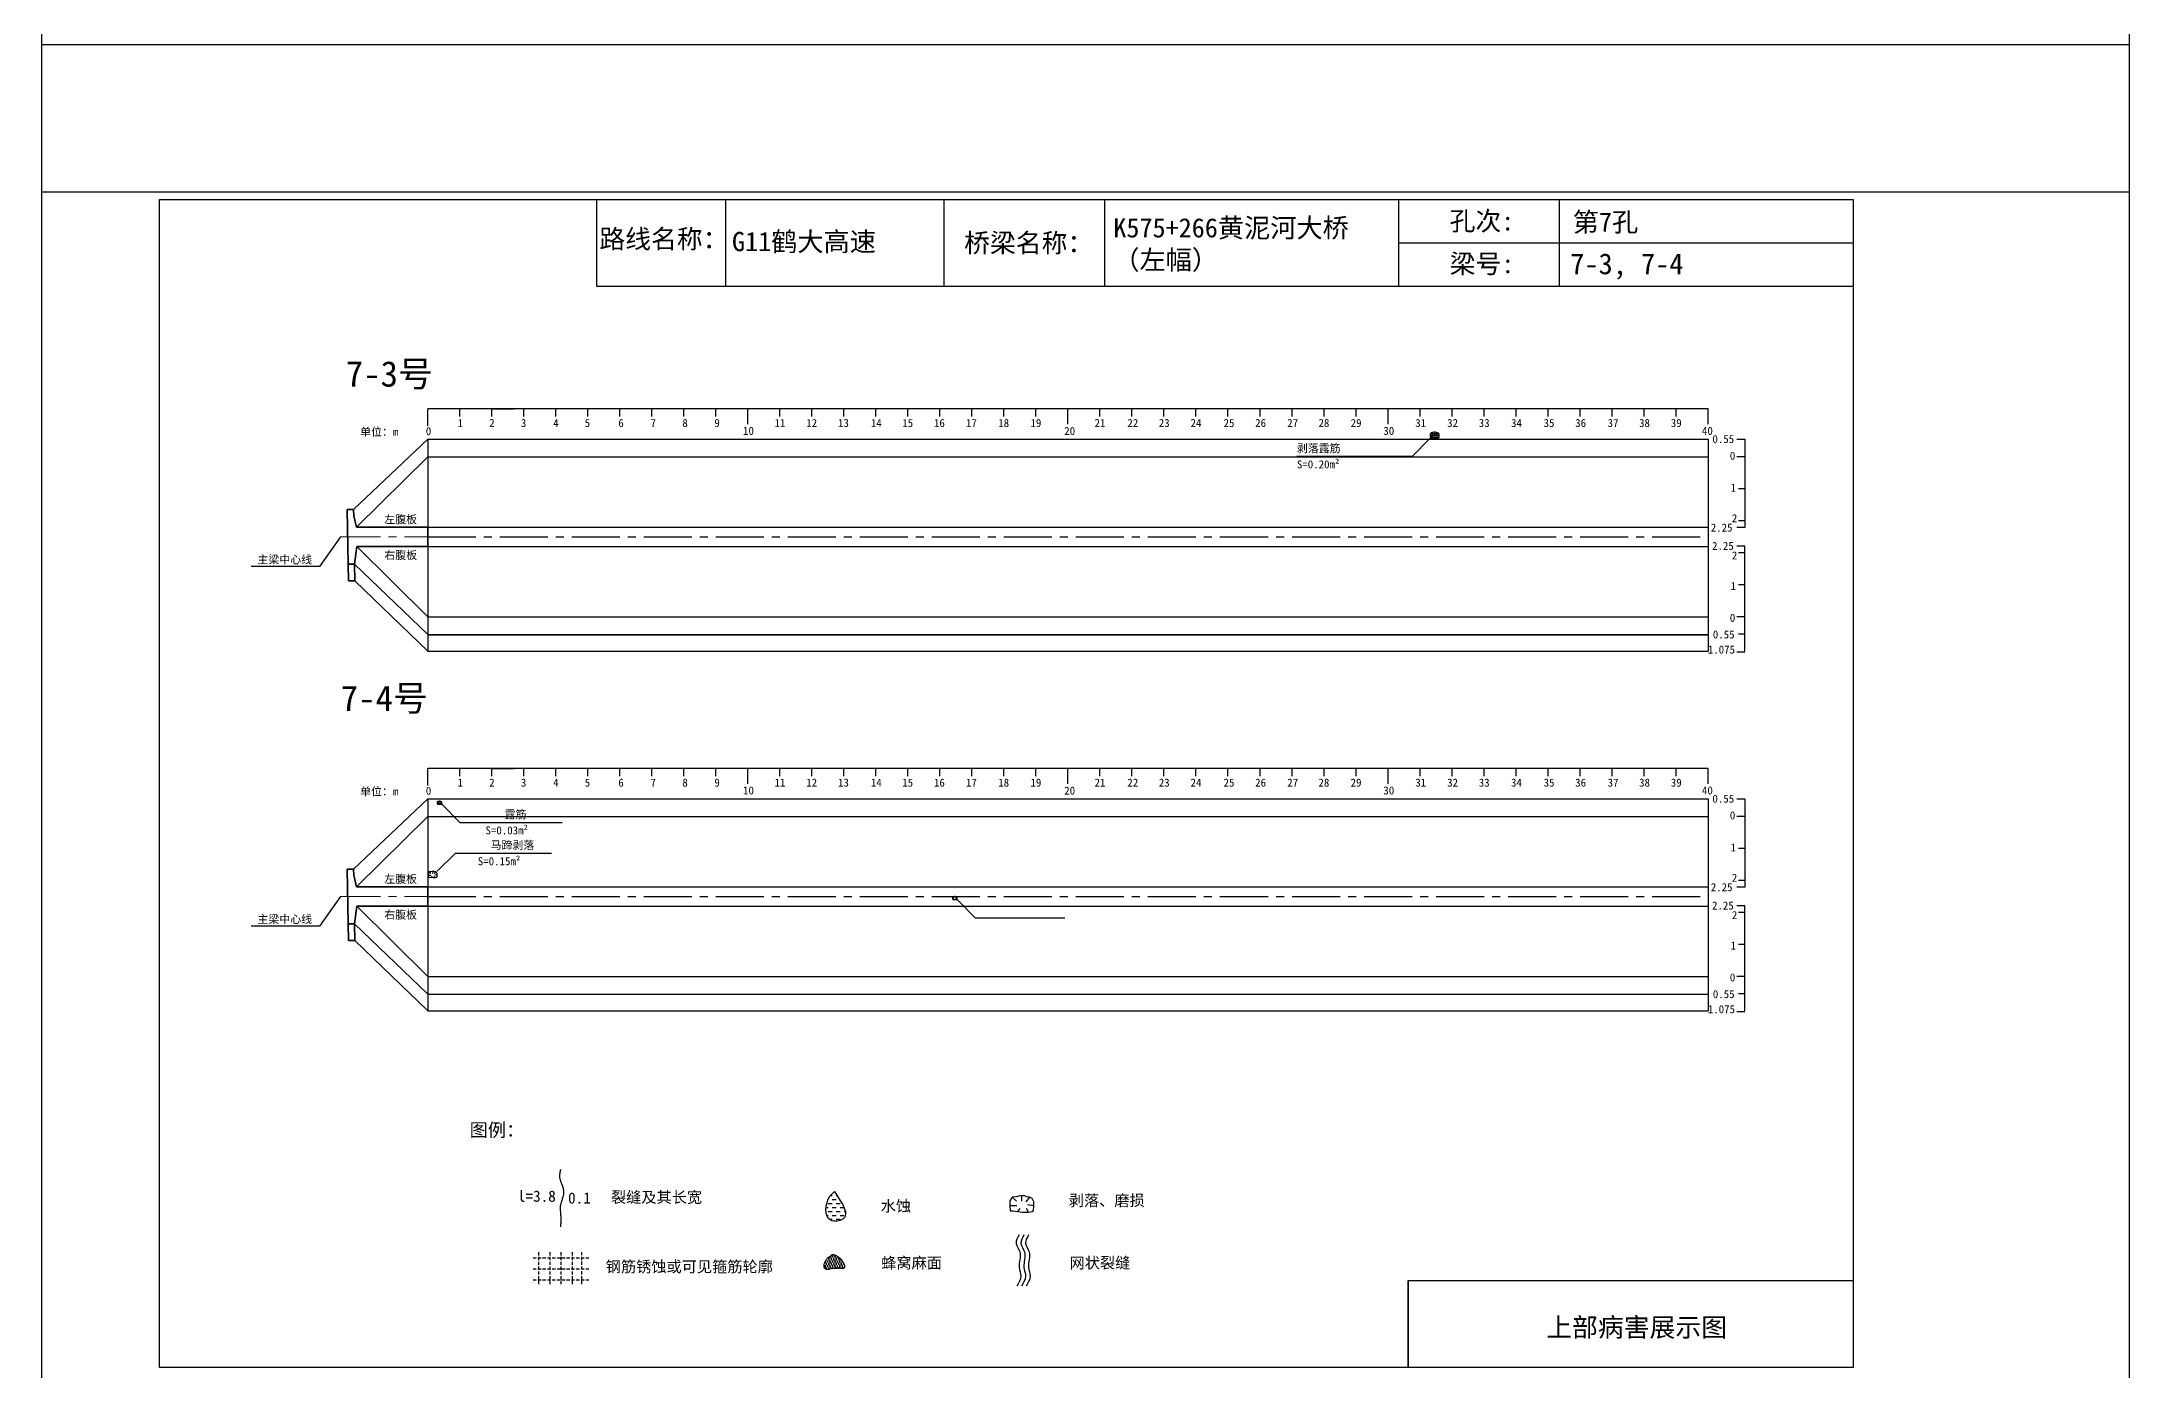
# Model space of a CAD drawing. Header units: millimetres. Extents: x -37 to 615, y -7153 to 23.
# Drawn here: x -37 to 615, y -5861 to -5446 of the extents above; entities that cross this region are included whole.
import ezdxf

# ---------------------------------------------------------------- set-up
doc = ezdxf.new("R2010")
doc.units = ezdxf.units.MM
for name, pattern in [('CENTER', [2, 1.25, -0.25, 0.25, -0.25]), ('CENTER2', [1.125, 0.75, -0.125, 0.125, -0.125]), ('DASHED', [0.75, 0.5, -0.25])]:
    doc.linetypes.add(name, pattern=pattern)
for name, color, linetype in [('加固措施', 7, 'Continuous'), ('图层1', 7, 'Continuous'), ('病害', 5, 'Continuous'), ('轮廓', 3, 'Continuous')]:
    doc.layers.add(name, color=color, linetype=linetype)
doc.layers.add('虚线', color=7, linetype='Continuous', lineweight=30)
doc.styles.get("Standard").update_dxf_attribs({"font": ''})
doc.styles.add('汉字', font='')
doc.styles.get('Standard').set_extended_font_data('SimSun')
doc.styles.get('汉字').set_extended_font_data('SimSun')
pattern_1 = [(0, (-2783.5002, -201.1734), (0.38480574, 0.76961148), [0, -0.76961148])]
pattern_2 = [(0, (-4794.9262, -487.88576), (0.38480574, 0.76961148), [0, -0.76961148])]
pattern_3 = [(0, (-2240.9707, -124.7498), (1.2467706, 1.2467706), [1.2467706, -1.2467706])]

# ---------------------------------------------------------------- blocks, each defined once
blk = doc.blocks.new('adfsd')
at = {"lineweight": -2, "ltscale": 0.5}
for p, q in [((1140.897, -3083.694), (1140.936, -3083.729)), ((1140.983, -3083.682), (1140.981, -3083.729)), ((1141.053, -3083.694), (1141.022, -3083.735)), ((1140.876, -3083.768), (1140.94, -3083.769)), ((1140.948, -3083.824), (1140.969, -3083.796)), ((1141.045, -3083.83), (1141.028, -3083.796)), ((1141.094, -3083.772), (1141.036, -3083.763))]:
    blk.add_line(p, q, dxfattribs=at)
blk.add_lwpolyline([(1141, -3083.682), (1140.967, -3083.682), (1140.934, -3083.69), (1140.897, -3083.694), (1140.876, -3083.727), (1140.876, -3083.768), (1140.88, -3083.818), (1140.905, -3083.818), (1140.991, -3083.83), (1141.045, -3083.83), (1141.078, -3083.822), (1141.09, -3083.814), (1141.094, -3083.772), (1141.094, -3083.735), (1141.078, -3083.707), (1141.053, -3083.694), (1141.033, -3083.69), (1141, -3083.678)], dxfattribs=at)
blk = doc.blocks.new('chi')
at = {"color": 0}
for p, q in [((1147.409, -3079.329), (1147.409, -3078.8)), ((1187.409, -3078.8), (1147.409, -3078.8)), ((1148.409, -3079.041), (1148.409, -3078.8)), ((1149.409, -3079.041), (1149.409, -3078.8)), ((1149.409, -3078.8), (1150.109, -3078.8)), ((1150.409, -3079.041), (1150.409, -3078.8)), ((1151.409, -3079.041), (1151.409, -3078.8)), ((1152.409, -3079.041), (1152.409, -3078.8)), ((1153.409, -3079.041), (1153.409, -3078.8)), ((1154.409, -3079.041), (1154.409, -3078.8)), ((1155.409, -3079.041), (1155.409, -3078.8)), ((1156.409, -3079.041), (1156.409, -3078.8)), ((1157.409, -3079.283), (1157.409, -3078.8)), ((1158.409, -3079.041), (1158.409, -3078.8)), ((1159.409, -3079.041), (1159.409, -3078.8)), ((1160.409, -3079.041), (1160.409, -3078.8)), ((1161.409, -3079.041), (1161.409, -3078.8)), ((1162.409, -3079.041), (1162.409, -3078.8)), ((1163.409, -3079.041), (1163.409, -3078.8)), ((1164.409, -3079.041), (1164.409, -3078.8)), ((1165.409, -3079.041), (1165.409, -3078.8)), ((1166.409, -3079.041), (1166.409, -3078.8)), ((1167.409, -3079.283), (1167.409, -3078.8)), ((1168.409, -3079.041), (1168.409, -3078.8)), ((1169.409, -3079.041), (1169.409, -3078.8)), ((1170.409, -3079.041), (1170.409, -3078.8)), ((1171.409, -3079.041), (1171.409, -3078.8)), ((1172.409, -3079.041), (1172.409, -3078.8)), ((1173.409, -3079.041), (1173.409, -3078.8)), ((1174.409, -3079.041), (1174.409, -3078.8)), ((1175.409, -3079.041), (1175.409, -3078.8)), ((1176.409, -3079.041), (1176.409, -3078.8)), ((1177.409, -3079.283), (1177.409, -3078.8)), ((1178.409, -3079.041), (1178.409, -3078.8)), ((1179.409, -3079.041), (1179.409, -3078.8)), ((1180.409, -3079.041), (1180.409, -3078.8)), ((1181.409, -3079.041), (1181.409, -3078.8)), ((1182.409, -3079.041), (1182.409, -3078.8)), ((1183.409, -3079.041), (1183.409, -3078.8)), ((1184.409, -3079.041), (1184.409, -3078.8)), ((1185.409, -3079.041), (1185.409, -3078.8)), ((1186.409, -3079.041), (1186.409, -3078.8)), ((1187.409, -3079.283), (1187.409, -3078.8))]:
    blk.add_line(p, q, dxfattribs=at)
for s, p in [('0', (1147.349, -3079.623)), ('1', (1148.339, -3079.368)), ('2', (1149.328, -3079.368)), ('3', (1150.319, -3079.368)), ('4', (1151.329, -3079.368)), ('5', (1152.313, -3079.368)), ('6', (1153.363, -3079.368)), ('7', (1154.37, -3079.368)), ('8', (1155.363, -3079.368)), ('9', (1156.363, -3079.368)), ('10', (1157.259, -3079.613)), ('11', (1158.242, -3079.368)), ('12', (1159.233, -3079.368)), ('13', (1160.227, -3079.368)), ('14', (1161.252, -3079.368)), ('15', (1162.233, -3079.368)), ('16', (1163.223, -3079.368)), ('17', (1164.224, -3079.368)), ('18', (1165.232, -3079.368)), ('19', (1166.238, -3079.368)), ('20', (1167.294, -3079.617)), ('21', (1168.24, -3079.368)), ('22', (1169.264, -3079.368)), ('23', (1170.247, -3079.368)), ('24', (1171.24, -3079.368)), ('25', (1172.271, -3079.368)), ('26', (1173.258, -3079.368)), ('27', (1174.261, -3079.368)), ('28', (1175.236, -3079.368)), ('29', (1176.24, -3079.368)), ('30', (1177.262, -3079.613)), ('31', (1178.261, -3079.368)), ('32', (1179.256, -3079.368)), ('33', (1180.243, -3079.368)), ('34', (1181.251, -3079.368)), ('35', (1182.269, -3079.368)), ('36', (1183.256, -3079.368)), ('37', (1184.269, -3079.368)), ('38', (1185.251, -3079.368)), ('39', (1186.242, -3079.368)), ('40', (1187.216, -3079.613))]:
    blk.add_text(s, height=0.25).set_placement(p)
blk = doc.blocks.new('kopp')
at = {"color": 0}
for p, q in [((1188.308, -3078.25), (1188.558, -3078.25)), ((1188.558, -3078.25), (1188.558, -3078.8)), ((1188.558, -3078.8), (1188.308, -3078.8)), ((1188.558, -3078.8), (1188.558, -3079.8)), ((1188.558, -3079.8), (1188.358, -3079.8)), ((1188.558, -3079.8), (1188.558, -3079.8)), ((1188.558, -3079.8), (1188.558, -3080.8)), ((1188.558, -3081.009), (1188.308, -3081.009)), ((1188.558, -3080.8), (1188.358, -3080.8)), ((1188.558, -3080.8), (1188.558, -3081.009)), ((1188.558, -3081.592), (1188.308, -3081.592)), ((1188.558, -3081.8), (1188.358, -3081.8)), ((1188.558, -3081.8), (1188.558, -3081.592)), ((1188.558, -3082.8), (1188.558, -3081.8)), ((1188.558, -3082.8), (1188.358, -3082.8)), ((1188.558, -3083.8), (1188.558, -3082.8)), ((1188.558, -3082.8), (1188.558, -3082.8)), ((1188.558, -3083.8), (1188.308, -3083.8)), ((1188.558, -3084.875), (1188.558, -3083.8)), ((1188.558, -3084.338), (1188.358, -3084.338)), ((1188.308, -3084.888), (1188.558, -3084.888))]:
    blk.add_line(p, q, dxfattribs=at)
for s, p in [('0.55', (1187.543, -3078.37)), ('0', (1188.086, -3078.891)), ('1', (1188.109, -3079.89)), ('2', (1188.15, -3080.842)), ('2.25', (1187.49, -3081.135)), ('2.25', (1187.53, -3081.708)), ('2', (1188.15, -3082.006)), ('1', (1188.109, -3082.959)), ('0', (1188.086, -3083.954)), ('0.55', (1187.556, -3084.474)), ('1.075', (1187.398, -3084.946))]:
    blk.add_text(s, height=0.25).set_placement(p)

msp = doc.modelspace()

# ---------------------------------------------------------------- hatches: boundary and pattern name
at = {"layer": '加固措施', "lineweight": -2}
h = msp.add_hatch(dxfattribs=at)
h.set_pattern_fill('DASH', color=256, scale=0.626645)
h.set_pattern_definition(pattern_3)
edge = h.paths.add_edge_path()
edge.add_spline(control_points=[(210.85, -5805.12), (210.36, -5805.55), (208.03, -5807.61), (207.41, -5815.1), (216.74, -5813.77), (213.29, -5808.7), (210.85, -5805.12)], knot_values=[0, 0, 0, 0, 3.237042, 15.187225, 21.182779, 35.601669, 35.601669, 35.601669, 35.601669], degree=3, periodic=0)
h = msp.add_hatch(dxfattribs=at)
h.set_pattern_fill('DASH', color=256, scale=0.626645)
h.set_pattern_definition(pattern_3)
edge = h.paths.add_edge_path()
edge.add_spline(control_points=[(210.85, -5805.12), (210.36, -5805.55), (208.03, -5807.61), (207.41, -5815.1), (216.74, -5813.77), (213.29, -5808.7), (210.85, -5805.12)], knot_values=[0, 0, 0, 0, 3.237042, 15.187225, 21.182779, 35.601669, 35.601669, 35.601669, 35.601669], degree=3, periodic=0)
h = msp.add_hatch(dxfattribs=at)
h.set_pattern_fill('DOTS', scale=0.696272)
h.set_pattern_definition(pattern_1)
edge = h.paths.add_edge_path()
edge.add_spline(control_points=[(210.19, -5824.78), (209.15, -5825.49), (207.68, -5826.51), (207.52, -5830.25), (211, -5828.53), (215.72, -5829.88), (212.21, -5824.7), (210.31, -5824.78), (210.19, -5824.78)], knot_values=[0, 0, 0, 0, 5.205471, 7.397577, 12.944796, 16.169923, 23.88441, 24.400432, 24.400432, 24.400432, 24.400432], degree=3, periodic=0)
h = msp.add_hatch(dxfattribs=at)
h.set_pattern_fill('DOTS', scale=0.696272)
h.set_pattern_definition(pattern_1)
edge = h.paths.add_edge_path()
edge.add_spline(control_points=[(210.19, -5824.78), (209.15, -5825.49), (207.68, -5826.51), (207.52, -5830.25), (211, -5828.53), (215.72, -5829.88), (212.21, -5824.7), (210.31, -5824.78), (210.19, -5824.78)], knot_values=[0, 0, 0, 0, 5.205471, 7.397577, 12.944796, 16.169923, 23.88441, 24.400432, 24.400432, 24.400432, 24.400432], degree=3, periodic=0)
at = {"layer": '病害', "lineweight": -2}
h = msp.add_hatch(dxfattribs=at)
h.set_pattern_fill('DOTS', color=4, scale=0.696272, style=0)
h.set_pattern_definition(pattern_2)
edge = h.paths.add_edge_path()
edge.add_spline(control_points=[(210.19, -5824.78), (209.15, -5825.49), (207.68, -5826.51), (207.52, -5830.25), (211, -5828.53), (215.72, -5829.88), (212.21, -5824.7), (210.31, -5824.78), (210.19, -5824.78)], knot_values=[0, 0, 0, 0, 1.041094, 1.479515, 2.588959, 3.233985, 4.776882, 4.880086, 4.880086, 4.880086, 4.880086], degree=3, periodic=0)
h = msp.add_hatch(dxfattribs=at)
h.set_pattern_fill('DOTS', color=4, scale=0.696272, style=0)
h.set_pattern_definition(pattern_2)
edge = h.paths.add_edge_path()
edge.add_spline(control_points=[(210.19, -5824.78), (209.15, -5825.49), (207.68, -5826.51), (207.52, -5830.25), (211, -5828.53), (215.72, -5829.88), (212.21, -5824.7), (210.31, -5824.78), (210.19, -5824.78)], knot_values=[0, 0, 0, 0, 1.041094, 1.479515, 2.588959, 3.233985, 4.776882, 4.880086, 4.880086, 4.880086, 4.880086], degree=3, periodic=0)

# ---------------------------------------------------------------- linework, layer by layer
at = {"color": 0, "linetype": 'ByBlock'}
for p, q in [((0, -5495.15), (529.17, -5495.15)), ((0, -5860), (0, -5495.15)), ((136.5, -5495.15), (136.5, -5522.28)), ((245.1, -5495.15), (245.1, -5522.28)), ((387.13, -5495.15), (387.13, -5522.28)), ((437.29, -5495.21), (437.29, -5522.34)), ((529.17, -5495.15), (529.17, -5860)), ((136.5, -5522.28), (529.17, -5522.28)), ((390.12, -5860), (390.12, -5832.88)), ((390.12, -5832.88), (529.17, -5832.88)), ((529.17, -5860), (0, -5860))]:
    msp.add_line(p, q, dxfattribs=at)
at = {"color": 1, "linetype": 'DASHED'}
for p, q in [((397, -5568.3), (399.79, -5568.3)), ((397, -5568.79), (399.79, -5568.79)), ((397, -5569.28), (399.79, -5569.28)), ((397.7, -5569.76), (397.7, -5567.82)), ((398.39, -5569.76), (398.39, -5567.82)), ((399.09, -5569.76), (399.09, -5567.82)), ((86.8, -5683.38), (88.19, -5683.38)), ((86.8, -5683.62), (88.19, -5683.62)), ((86.8, -5683.86), (88.19, -5683.86)), ((87.15, -5684.11), (87.15, -5683.13)), ((87.5, -5684.11), (87.5, -5683.13)), ((87.85, -5684.11), (87.85, -5683.13))]:
    msp.add_line(p, q, dxfattribs=at)
at = {"color": 7}
for p, q in [((397, -5568.97), (397.82, -5568.99)), ((397.26, -5568.03), (397.77, -5568.47)), ((398.37, -5567.87), (398.34, -5568.47)), ((399.26, -5568.03), (398.86, -5568.54)), ((399.79, -5569.03), (399.04, -5568.91)), ((397.92, -5569.68), (398.19, -5569.32)), ((399.16, -5569.76), (398.94, -5569.32)), ((86.8, -5683.71), (87.21, -5683.72)), ((86.93, -5683.24), (87.18, -5683.46)), ((87.26, -5684.07), (87.39, -5683.89)), ((87.48, -5683.16), (87.47, -5683.46)), ((87.93, -5683.24), (87.73, -5683.5)), ((87.88, -5684.11), (87.77, -5683.89)), ((88.19, -5683.74), (87.82, -5683.68)), ((84, -5706.21), (84.82, -5706.22)), ((84.26, -5705.26), (84.77, -5705.7)), ((85.37, -5705.11), (85.34, -5705.7)), ((86.26, -5705.26), (85.86, -5705.78)), ((86.79, -5706.26), (86.04, -5706.15)), ((84.92, -5706.92), (85.19, -5706.56)), ((86.16, -5707), (85.94, -5706.56)), ((247.8, -5713.5), (248.21, -5713.5)), ((247.93, -5713.02), (248.18, -5713.24)), ((248.26, -5713.85), (248.39, -5713.67)), ((248.48, -5712.95), (248.47, -5713.24)), ((248.93, -5713.02), (248.73, -5713.28)), ((248.88, -5713.89), (248.77, -5713.67)), ((249.19, -5713.52), (248.82, -5713.47))]:
    msp.add_line(p, q, dxfattribs=at)
at = {"color": 0}
for p, q in [((60.65, -5592.07), (83.82, -5570.07)), ((61.57, -5597.57), (83.82, -5575.57)), ((83.82, -5570.07), (83.82, -5636.32)), ((83.82, -5570.07), (483.82, -5570.07)), ((483.82, -5570.07), (483.82, -5636.32)), ((56.57, -5600.57), (49.96, -5609.83)), ((83.82, -5597.57), (483.82, -5597.57)), ((483.82, -5597.57), (483.82, -5600.57)), ((61.64, -5603.57), (83.82, -5625.57)), ((83.82, -5603.57), (483.82, -5603.57)), ((49.96, -5609.83), (28.63, -5609.83)), ((60.99, -5609.07), (83.82, -5631.07)), ((61.09, -5614.32), (83.82, -5636.32)), ((83.82, -5625.57), (483.82, -5625.57)), ((83.82, -5631.07), (483.82, -5631.07)), ((83.82, -5631.19), (483.82, -5631.19)), ((83.82, -5636.32), (483.82, -5636.32)), ((60.65, -5704.41), (83.82, -5682.41)), ((83.82, -5682.41), (83.82, -5748.66)), ((83.82, -5682.41), (483.82, -5682.41)), ((483.82, -5682.41), (483.82, -5748.66)), ((61.57, -5709.92), (83.82, -5687.91)), ((83.82, -5687.91), (483.82, -5687.91)), ((83.82, -5709.91), (483.82, -5709.91)), ((483.82, -5709.91), (483.82, -5712.91)), ((56.57, -5712.91), (49.96, -5722.17)), ((61.64, -5715.91), (83.82, -5737.91)), ((83.82, -5715.91), (483.82, -5715.91)), ((49.96, -5722.17), (28.63, -5722.17)), ((60.99, -5721.41), (83.82, -5743.41)), ((61.09, -5726.66), (83.82, -5748.66)), ((83.82, -5737.91), (483.82, -5737.91)), ((83.82, -5743.41), (483.82, -5743.41)), ((83.82, -5748.66), (483.82, -5748.66))]:
    msp.add_line(p, q, dxfattribs=at)
msp.add_line((83.82, -5575.57), (483.82, -5575.57))
at = {"color": 1, "linetype": 'CENTER2', "ltscale": 20}
for p, q in [((83.82, -5600.57), (483.82, -5600.57)), ((83.82, -5712.91), (483.82, -5712.91))]:
    msp.add_line(p, q, dxfattribs=at)
at = {"color": 1, "linetype": 'DASHED', "ltscale": 2}
for p, q in [((116.71, -5825.75), (134.11, -5825.75)), ((116.71, -5825.75), (134.11, -5825.75)), ((116.71, -5829.23), (134.11, -5829.23)), ((116.71, -5829.23), (134.11, -5829.23)), ((118.45, -5824.01), (118.45, -5834.45)), ((118.45, -5824.01), (118.45, -5834.45)), ((121.93, -5824.01), (121.93, -5834.45)), ((121.93, -5824.01), (121.93, -5834.45)), ((125.41, -5824.01), (125.41, -5834.45)), ((125.41, -5824.01), (125.41, -5834.45)), ((128.89, -5824.01), (128.89, -5834.45)), ((128.89, -5824.01), (128.89, -5834.45)), ((131.87, -5823.98), (131.87, -5834.43)), ((131.87, -5823.98), (131.87, -5834.43)), ((116.71, -5832.71), (134.11, -5832.71)), ((116.71, -5832.71), (134.11, -5832.71))]:
    msp.add_line(p, q, dxfattribs=at)
at = {"color": 3, "linetype": 'ByBlock'}
for points in [[(-36.77, -5031.81), (615.38, -5031.81), (615.38, -5492.93), (-36.77, -5492.93)], [(-36.77, -5446.81), (615.38, -5446.81), (615.38, -5907.93), (-36.77, -5907.93)]]:
    msp.add_lwpolyline(points, close=True, dxfattribs=at)
at = {"color": 7}
for points in [[(398.58, -5567.87), (398.16, -5567.87), (397.74, -5567.97), (397.26, -5568.03), (397, -5568.45), (397, -5568.97), (397.05, -5569.6), (397.37, -5569.6), (398.47, -5569.76), (399.16, -5569.76), (399.58, -5569.66), (399.74, -5569.55), (399.79, -5569.03), (399.79, -5568.55), (399.58, -5568.18), (399.26, -5568.03), (399, -5567.97), (398.58, -5567.82)], [(397, -5569.76), (391.34, -5575.42), (355.34, -5575.42)], [(87.59, -5683.16), (87.38, -5683.16), (87.17, -5683.21), (86.93, -5683.24), (86.8, -5683.45), (86.8, -5683.71), (86.83, -5684.03), (86.98, -5684.03), (87.54, -5684.11), (87.88, -5684.11), (88.09, -5684.06), (88.17, -5684), (88.19, -5683.74), (88.19, -5683.5), (88.09, -5683.32), (87.93, -5683.24), (87.8, -5683.21), (87.59, -5683.13)], [(88.19, -5684.11), (93.85, -5689.76), (125.85, -5689.76)], [(86.79, -5705.05), (92.45, -5699.4), (122.45, -5699.4)], [(85.58, -5705.11), (85.16, -5705.11), (84.74, -5705.21), (84.26, -5705.26), (84, -5705.69), (84, -5706.21), (84.05, -5706.84), (84.37, -5706.84), (85.47, -5707), (86.16, -5707), (86.58, -5706.89), (86.74, -5706.79), (86.79, -5706.26), (86.79, -5705.79), (86.58, -5705.42), (86.26, -5705.26), (86, -5705.21), (85.58, -5705.05)], [(248.59, -5712.95), (248.38, -5712.95), (248.17, -5713), (247.93, -5713.02), (247.8, -5713.23), (247.8, -5713.5), (247.83, -5713.81), (247.98, -5713.81), (248.54, -5713.89), (248.88, -5713.89), (249.09, -5713.84), (249.17, -5713.79), (249.19, -5713.52), (249.19, -5713.29), (249.09, -5713.1), (248.93, -5713.02), (248.8, -5713), (248.59, -5712.92)], [(249.19, -5713.89), (254.85, -5719.55), (282.85, -5719.55)]]:
    msp.add_lwpolyline(points, dxfattribs=at)
for points in [[(268.59, -5818.64), (268.08, -5819.53), (267.03, -5821.33), (269.71, -5824.45), (267.97, -5828.1), (269.63, -5831.74), (268.46, -5833.65), (267.82, -5834.69)], [(268.59, -5818.64), (268.08, -5819.53), (267.03, -5821.33), (269.71, -5824.45), (267.97, -5828.1), (269.63, -5831.74), (268.46, -5833.65), (267.82, -5834.69)], [(270.07, -5818.64), (269.55, -5819.53), (268.51, -5821.33), (271.18, -5824.45), (269.44, -5828.1), (271.1, -5831.74), (269.94, -5833.65), (269.3, -5834.69)], [(270.07, -5818.64), (269.55, -5819.53), (268.51, -5821.33), (271.18, -5824.45), (269.44, -5828.1), (271.1, -5831.74), (269.94, -5833.65), (269.3, -5834.69)], [(271.52, -5818.64), (271, -5819.53), (269.96, -5821.33), (272.63, -5824.45), (270.89, -5828.1), (272.55, -5831.74), (271.39, -5833.65), (270.75, -5834.69)], [(271.52, -5818.64), (271, -5819.53), (269.96, -5821.33), (272.63, -5824.45), (270.89, -5828.1), (272.55, -5831.74), (271.39, -5833.65), (270.75, -5834.69)]]:
    msp.add_open_spline(points, degree=3, knots=[0, 0, 0, 0, 2.808133, 5.677796, 10.461234, 13.324406, 16.732801, 16.732801, 16.732801, 16.732801])
at = {"lineweight": -2}
msp.add_open_spline([(210.19, -5824.78), (209.15, -5825.49), (207.68, -5826.51), (207.52, -5830.25), (211, -5828.53), (215.72, -5829.88), (212.21, -5824.7), (210.31, -5824.78), (210.19, -5824.78)], degree=3, knots=[0, 0, 0, 0, 3.624423, 5.150725, 9.013098, 11.258664, 16.630045, 16.989336, 16.989336, 16.989336, 16.989336], dxfattribs=at)
msp.add_open_spline([(210.19, -5824.78), (209.15, -5825.49), (207.68, -5826.51), (207.52, -5830.25), (211, -5828.53), (215.72, -5829.88), (212.21, -5824.7), (210.31, -5824.78), (210.19, -5824.78)], degree=3, knots=[0, 0, 0, 0, 3.624423, 5.150725, 9.013098, 11.258664, 16.630045, 16.989336, 16.989336, 16.989336, 16.989336], dxfattribs=at)
at = {"layer": '加固措施', "lineweight": -2}
msp.add_open_spline([(210.85, -5805.12), (210.36, -5805.55), (208.03, -5807.61), (207.41, -5815.1), (216.74, -5813.77), (213.29, -5808.7), (210.85, -5805.12)], degree=3, knots=[0, 0, 0, 0, 2.028466, 9.51698, 13.274057, 22.309569, 22.309569, 22.309569, 22.309569], dxfattribs=at)
msp.add_open_spline([(210.85, -5805.12), (210.36, -5805.55), (208.03, -5807.61), (207.41, -5815.1), (216.74, -5813.77), (213.29, -5808.7), (210.85, -5805.12)], degree=3, knots=[0, 0, 0, 0, 2.028466, 9.51698, 13.274057, 22.309569, 22.309569, 22.309569, 22.309569], dxfattribs=at)
at = {"layer": '图层1', "lineweight": -2}
msp.add_open_spline([(125.25, -5798.18), (125.22, -5798.39), (125.18, -5798.61), (125.07, -5799.25), (125.02, -5799.65), (124.99, -5800.22), (125, -5800.4), (125.02, -5800.69), (125.03, -5800.79), (125.06, -5801), (125.09, -5801.11), (125.19, -5801.49), (125.29, -5801.79), (125.54, -5802.43), (125.69, -5802.78), (125.96, -5803.54), (126.09, -5803.96), (126.21, -5804.66), (126.24, -5804.94), (126.25, -5805.49), (126.23, -5805.75), (126.16, -5806.26), (126.11, -5806.5), (126, -5806.97), (125.93, -5807.19), (125.76, -5807.75), (125.64, -5808.07), (125.45, -5808.67), (125.36, -5808.96), (125.27, -5809.34), (125.24, -5809.46), (125.21, -5809.68), (125.2, -5809.77), (125.18, -5809.97), (125.17, -5810.08), (125.17, -5810.46), (125.18, -5810.75), (125.23, -5811.38), (125.27, -5811.71), (125.33, -5812.3), (125.35, -5812.54), (125.38, -5813), (125.39, -5813.22), (125.4, -5813.64), (125.4, -5813.84), (125.39, -5814.46), (125.37, -5814.86), (125.32, -5815.55), (125.3, -5815.85), (125.27, -5816.15)], degree=3, knots=[0, 0, 0, 0, 0.93103, 0.93103, 2.904338, 2.904338, 3.933552, 3.933552, 4.598026, 4.598026, 5.2625, 5.2625, 6.799065, 6.799065, 8.335629, 8.335629, 9.872194, 9.872194, 10.744529, 10.744529, 11.616864, 11.616864, 12.4892, 12.4892, 13.361535, 13.361535, 14.755665, 14.755665, 16.149795, 16.149795, 16.835641, 16.835641, 17.410365, 17.410365, 17.98509, 17.98509, 19.45733, 19.45733, 20.929571, 20.929571, 21.910052, 21.910052, 22.722819, 22.722819, 23.535585, 23.535585, 25.161117, 25.161117, 26.428502, 26.428502, 26.428502, 26.428502], dxfattribs=at)
msp.add_open_spline([(125.25, -5798.18), (125.22, -5798.39), (125.18, -5798.61), (125.07, -5799.25), (125.02, -5799.65), (124.99, -5800.22), (125, -5800.4), (125.02, -5800.69), (125.03, -5800.79), (125.06, -5801), (125.09, -5801.11), (125.19, -5801.49), (125.29, -5801.79), (125.54, -5802.43), (125.69, -5802.78), (125.96, -5803.54), (126.09, -5803.96), (126.21, -5804.66), (126.24, -5804.94), (126.25, -5805.49), (126.23, -5805.75), (126.16, -5806.26), (126.11, -5806.5), (126, -5806.97), (125.93, -5807.19), (125.76, -5807.75), (125.64, -5808.07), (125.45, -5808.67), (125.36, -5808.96), (125.27, -5809.34), (125.24, -5809.46), (125.21, -5809.68), (125.2, -5809.77), (125.18, -5809.97), (125.17, -5810.08), (125.17, -5810.46), (125.18, -5810.75), (125.23, -5811.38), (125.27, -5811.71), (125.33, -5812.3), (125.35, -5812.54), (125.38, -5813), (125.39, -5813.22), (125.4, -5813.64), (125.4, -5813.84), (125.39, -5814.46), (125.37, -5814.86), (125.32, -5815.55), (125.3, -5815.85), (125.27, -5816.15)], degree=3, knots=[0, 0, 0, 0, 0.93103, 0.93103, 2.904338, 2.904338, 3.933552, 3.933552, 4.598026, 4.598026, 5.2625, 5.2625, 6.799065, 6.799065, 8.335629, 8.335629, 9.872194, 9.872194, 10.744529, 10.744529, 11.616864, 11.616864, 12.4892, 12.4892, 13.361535, 13.361535, 14.755665, 14.755665, 16.149795, 16.149795, 16.835641, 16.835641, 17.410365, 17.410365, 17.98509, 17.98509, 19.45733, 19.45733, 20.929571, 20.929571, 21.910052, 21.910052, 22.722819, 22.722819, 23.535585, 23.535585, 25.161117, 25.161117, 26.428502, 26.428502, 26.428502, 26.428502], dxfattribs=at)
at = {"layer": '病害', "color": 5}
for p, q in [((136.5, -5495.15), (136.5, -5522.28)), ((245.1, -5495.15), (245.1, -5522.28)), ((387.13, -5495.15), (387.13, -5522.28)), ((529.17, -5495.15), (529.17, -5522.28)), ((136.5, -5522.28), (386.58, -5522.28)), ((386.58, -5522.28), (529.17, -5522.28)), ((390.12, -5832.88), (529.17, -5832.88)), ((390.12, -5832.88), (390.12, -5860)), ((529.17, -5832.88), (529.17, -5860))]:
    msp.add_line(p, q, dxfattribs=at)
at = {"layer": '病害', "color": 0}
for p, q in [((176.83, -5495.15), (176.83, -5522.28)), ((295.25, -5495.15), (295.25, -5522.28)), ((387.14, -5508.77), (529.17, -5508.77))]:
    msp.add_line(p, q, dxfattribs=at)
at = {"layer": '虚线', "linetype": 'CENTER', "lineweight": 18, "ltscale": 10}
for p, q in [((56.57, -5600.57), (83.82, -5600.57)), ((56.57, -5712.91), (83.82, -5712.91))]:
    msp.add_line(p, q, dxfattribs=at)
at = {"layer": '轮廓', "color": 5, "lineweight": 35}
for p, q in [((58.99, -5609.07), (58.65, -5592.07)), ((58.65, -5592.07), (60.65, -5592.07)), ((60.69, -5593.95), (60.65, -5592.07)), ((61.57, -5597.57), (60.69, -5593.95)), ((83.82, -5597.57), (61.57, -5597.57)), ((83.82, -5603.57), (83.82, -5597.57)), ((60.99, -5609.07), (61.63, -5603.57)), ((83.82, -5603.57), (61.63, -5603.57)), ((58.99, -5609.07), (60.99, -5609.07)), ((59.09, -5614.32), (58.99, -5609.07)), ((59.09, -5614.32), (61.09, -5614.32)), ((61.09, -5614.32), (60.99, -5609.07)), ((58.99, -5721.41), (58.65, -5704.41)), ((58.65, -5704.41), (60.65, -5704.41)), ((60.69, -5706.29), (60.65, -5704.41)), ((61.57, -5709.92), (60.69, -5706.29)), ((83.82, -5709.92), (61.57, -5709.92)), ((83.82, -5715.92), (83.82, -5709.92)), ((60.99, -5721.41), (61.63, -5715.91)), ((83.82, -5715.91), (61.63, -5715.91)), ((58.99, -5721.41), (60.99, -5721.41)), ((59.09, -5726.66), (58.99, -5721.41)), ((61.09, -5726.66), (60.99, -5721.41)), ((59.09, -5726.66), (61.09, -5726.66))]:
    msp.add_line(p, q, dxfattribs=at)

# ---------------------------------------------------------------- block references
for name, p, xscale, yscale, zscale in [('chi', (-11390.27, 25227.43), 9.999999999994273, 9.999999999994273, 9.999999999994273), ('kopp', (-11390.27, 25212.43), 9.999999999994273, 9.999999999994273, 9.999999999994273), ('chi', (-11390.27, 25115.09), 9.999999999994273, 9.999999999994273, 9.999999999994273), ('kopp', (-11390.27, 25100.09), 9.999999999994273, 9.999999999994273, 9.999999999994273), ('adfsd', (-39452.38, 101547.64), 34.81359766870787, 34.81359766870787, 34.81359766870787), ('adfsd', (-39452.38, 101547.64), 34.81359766870787, 34.81359766870787, 34.81359766870787)]:
    msp.add_blockref(name, p, dxfattribs=dict(xscale=xscale, yscale=yscale, zscale=zscale))

# ---------------------------------------------------------------- texts
for s, p in [('单位：m', (62.7, -5569.01)), ('左腹板', (70.24, -5596.36)), ('主梁中心线', (30.63, -5608.92)), ('右腹板', (70.24, -5607.53)), ('单位：m', (62.7, -5681.35)), ('左腹板', (70.24, -5708.7)), ('主梁中心线', (30.63, -5721.27)), ('右腹板', (70.24, -5719.87))]:
    msp.add_text(s, height=2.5).set_placement(p)
at = {"color": 7}
for s, p in [('剥落露筋', (355.34, -5574.17)), ('S=0.20m²', (355.34, -5579.17)), ('露筋', (107.85, -5688.51)), ('S=0.03m²', (101.85, -5693.51)), ('马蹄剥落', (103.45, -5698.15)), ('S=0.15m²', (99.45, -5703.15))]:
    msp.add_text(s, height=2.5, dxfattribs=at).set_placement(p)
at = {"linetype": 'ByBlock', "attachment_point": 1, "style": '汉字'}
for s, insert, char_height, width in [('K575+266黄泥河大桥（左幅）', (298, -5501.03), 6, 87.5474), ('{\\C0;第7孔}', (441.52, -5499.22), 6, 77.4135), ('{\\C0;G11鹤大高速}', (178.87, -5505.32), 6, 62.8604), ('{\\C0;7-3, 7-4}', (440.75, -5512.02), 6.5, 84.1186), ('{\\C0;7-3号}', (58.2, -5545.66), 8, 49.3496), ('{\\C0;7-4号}', (56.63, -5646.99), 8, 49.3496)]:
    msp.add_mtext(s, dxfattribs=dict(at, insert=insert, char_height=char_height, width=width))
at = {"layer": '图层1', "style": '汉字'}
for s, p in [('路线名称：', (137.42, -5510.46)), ('孔次:', (403.05, -5504.84)), ('桥梁名称：', (251.38, -5511.71)), ('梁号:', (403.08, -5518.2)), ('上部病害展示图', (433.23, -5850.44))]:
    msp.add_text(s, height=5.918, dxfattribs=at).set_placement(p)
at = {"layer": '图层1', "lineweight": -2, "attachment_point": 1}
for s, insert, char_height in [('图例：', (96.91, -5783.77), 4.178), ('图例：', (96.91, -5783.77), 4.178), ('l=3.8', (111.98, -5804.79), 3.481), ('l=3.8', (111.98, -5804.79), 3.481), ('0.1', (127.65, -5805.37), 3.481), ('0.1', (127.65, -5805.37), 3.481), ('裂缝及其长宽', (141.05, -5805.12), 3.481), ('裂缝及其长宽', (141.05, -5805.12), 3.481), ('水蚀', (225.33, -5807.86), 3.481), ('水蚀', (225.33, -5807.86), 3.481), ('剥落、磨损', (284.06, -5806.11), 3.481), ('剥落、磨损', (284.06, -5806.11), 3.481), ('钢筋锈蚀或可见箍筋轮廓', (139.42, -5826.79), 3.4814), ('钢筋锈蚀或可见箍筋轮廓', (139.42, -5826.79), 3.4814), ('蜂窝麻面', (225.48, -5825.62), 3.481), ('蜂窝麻面', (225.48, -5825.62), 3.481), ('网状裂缝', (284.32, -5825.61), 3.481), ('网状裂缝', (284.32, -5825.61), 3.481)]:
    msp.add_mtext(s, dxfattribs=dict(at, insert=insert, char_height=char_height))

doc.saveas('drawing.dxf')
